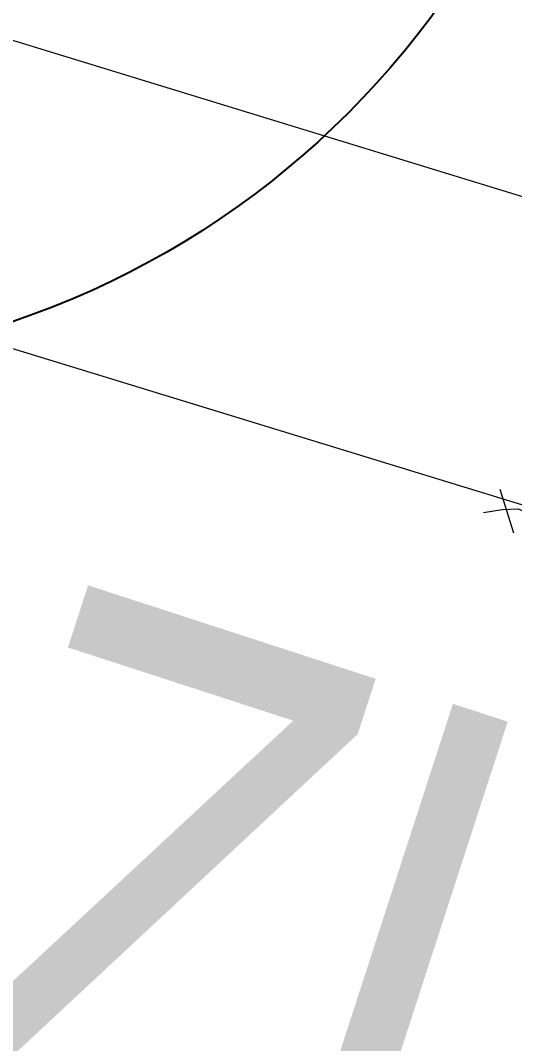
# Model space of a CAD drawing. Header units: millimetres. Extents: x 474016 to 477875, y 2288607 to 2292200.
# Drawn here: x 474339.64 to 474344.66, y 2289874.24 to 2289884.64 of the extents above; entities that cross this region are included whole.
import ezdxf
from ezdxf.enums import TextEntityAlignment as Align

# ---------------------------------------------------------------- set-up
doc = ezdxf.new("R2010")
doc.units = ezdxf.units.MM
doc.header["$LTSCALE"] = 50
for name, color, linetype, lineweight in [('EXT', 3, 'Continuous', 5), ('JARDINES', 98, 'Continuous', 13), ('vialidad', 5, 'Continuous', 13)]:
    doc.layers.add(name, color=color, linetype=linetype, lineweight=lineweight)
doc.styles.get("Standard").update_dxf_attribs({"font": 'arial.ttf'})

# ---------------------------------------------------------------- blocks, each defined once
blk = doc.blocks.new('Plarbol-031')
for points in [[(-2.619725, -1.56145), (-2.3974, -1.714525)], [(-2.609575, -1.729775), (-2.53525, -1.647825), (-2.4622, -1.58685), (-2.378975, -1.564625)]]:
    blk.add_lwpolyline(points)

msp = doc.modelspace()

# ---------------------------------------------------------------- linework, layer by layer
at = {"color": 3}
msp.add_circle((474336.738, 2289889.935), 8.813, dxfattribs=at)
at = {"layer": 'JARDINES'}
msp.add_lwpolyline([(474398.328, 2289866.433, -0.388075), (474397.449, 2289863.564), (474289.41, 2289896.677, -0.386646), (474290.289, 2289899.546)], format="xyb", close=True, dxfattribs=at)

# ---------------------------------------------------------------- block references
at = {"layer": 'EXT', "xscale": 1.719899999947309, "yscale": 1.719899999947309, "zscale": 1.719899999947309, "rotation": 322.0141809707377}
msp.add_blockref('Plarbol-031', (474349.716, 2289879.223), dxfattribs=at)

# ---------------------------------------------------------------- texts
at = {"layer": 'vialidad', "color": 5, "width": 0.75}
msp.add_text('PALMERA AZUCARERA', height=6, rotation=342.0113, dxfattribs=at).set_placement((474338.328, 2289876.398), align=Align.MIDDLE)

doc.saveas('drawing.dxf')
